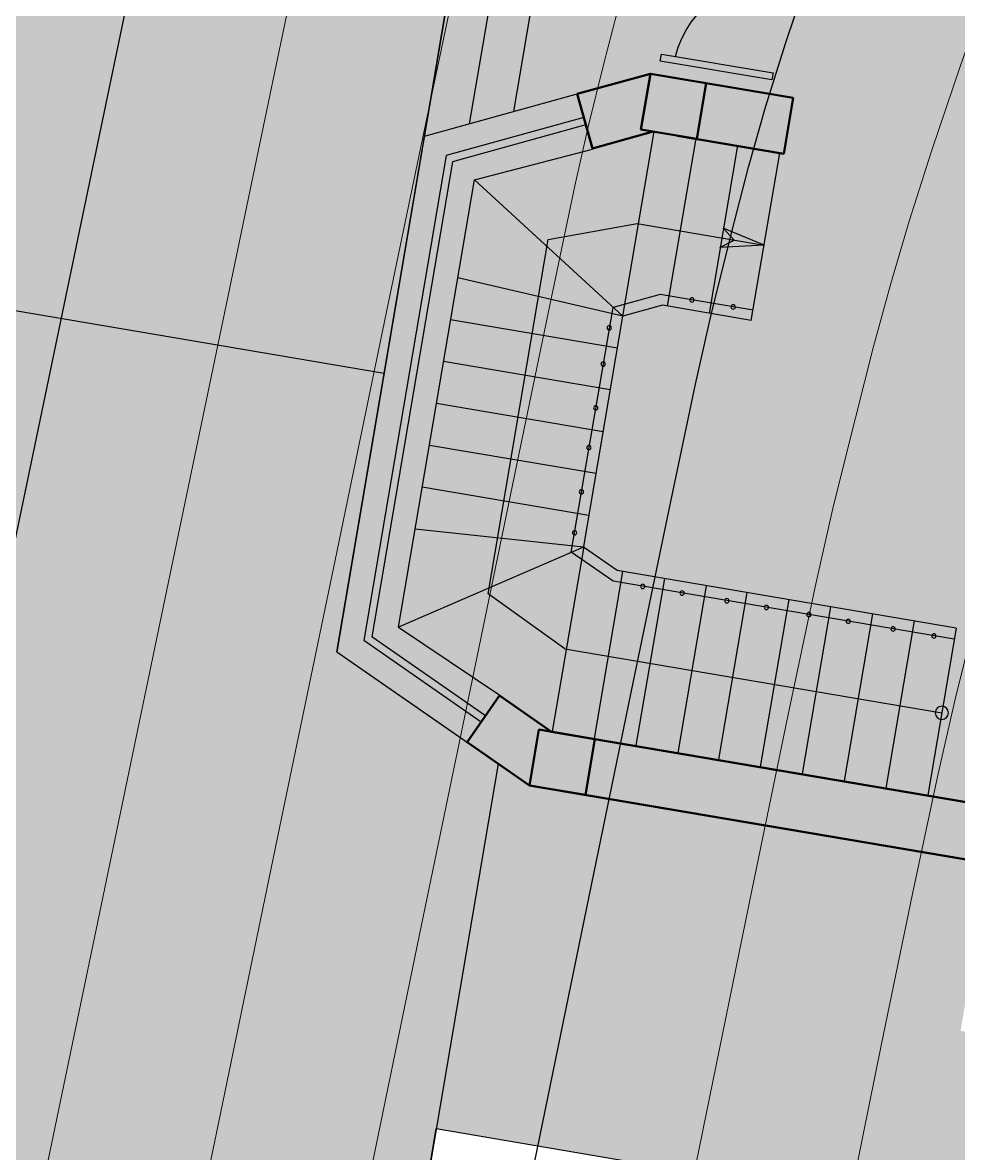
# Model space of a CAD drawing. Header units: millimetres. Extents: x 474337 to 1180020, y 4124662 to 4776603.
# Drawn here: x 761680 to 768290, y 4373816 to 4381805 of the extents above; entities that cross this region are included whole.
import ezdxf

# ---------------------------------------------------------------- set-up
doc = ezdxf.new("R2010")
doc.units = ezdxf.units.MM
doc.layers.add('(031) Горизонтали', color=42, linetype='Continuous')
doc.layers.add('(032) Горизонтали утолщенные', color=32, linetype='Continuous', lineweight=30)

# ---------------------------------------------------------------- blocks, each defined once
blk = doc.blocks.new('io87po8otjtrio')
h = blk.add_hatch(color=256)
h.dxf.hatch_style = 1
h.paths.add_polyline_path([(5660339.1, 905861.8), (5660672.9, 906082.2), (5660452.5, 906416), (5660118.7, 906195.6)])
h = blk.add_hatch(color=256)
h.dxf.hatch_style = 1
h.paths.add_polyline_path([(5656416.8, 903272.3), (5656750.6, 903492.7), (5656530.2, 903826.5), (5656196.4, 903606.1)])
at = {"color": 7}
for p, q in [((5665325.7, 909924.8), (5662404.8, 907996.4)), ((5662404.8, 907996.4), (5666144.3, 902337.2)), ((5659039.7, 907280.2), (5655956.7, 905244.9)), ((5659039.7, 907280.2), (5659995.4, 906695.6)), ((5656144.4, 905159.1), (5659044.9, 907073.9)), ((5659905, 906547.8), (5659044.9, 907073.9)), ((5656201.6, 905136.9), (5659042.8, 907012.6)), ((5659877.1, 906502.2), (5659042.8, 907012.6)), ((5659057, 906812.3), (5656380.2, 905045.1)), ((5659057, 906812.3), (5659783.9, 906349.9)), ((5659067.1, 905387.9), (5659057, 906812.3)), ((5659067.1, 905387.9), (5658469.7, 906424.6)), ((5658877.3, 905262.6), (5658219.3, 906259.3)), ((5659096, 906138.1), (5656977.5, 904739.5)), ((5659062.7, 905385), (5660168.5, 906115.3)), ((5659670.7, 905797.6), (5659096, 906138.1)), ((5658627, 905097.3), (5657969, 906094)), ((5658376.6, 904932.1), (5657718.6, 905928.7)), ((5659334.7, 905205.1), (5660333.8, 905864.9)), ((5659670.7, 905797.6), (5661158.6, 903544.6)), ((5658126.2, 904766.8), (5657468.2, 905763.4)), ((5657875.9, 904601.5), (5657217.9, 905598.2)), ((5659500, 904954.8), (5660499.1, 905614.6)), ((5659064, 905481.7), (5657601.2, 904513.9)), ((5659371.8, 905293.4), (5659064, 905481.7)), ((5657686, 904476.1), (5656967.5, 905432.9)), ((5659062.7, 905385), (5657686, 904476.1)), ((5659313.6, 905237.1), (5659067.1, 905387.9)), ((5659665.3, 904704.4), (5660664.5, 905364.3)), ((5655956.7, 905244.9), (5654034.9, 903976.1)), ((5655956.7, 905244.9), (5656118.8, 904136.3)), ((5660651.9, 903210), (5659313.6, 905237.1)), ((5660718.6, 903254.1), (5659371.8, 905293.4)), ((5656290.3, 904161.4), (5656144.4, 905159.1)), ((5656343.2, 904169.1), (5656201.6, 905136.9)), ((5659825.4, 904461.8), (5660824.7, 905121.7)), ((5656380.2, 905045.1), (5656519.8, 904195)), ((5657686, 904476.1), (5656380.2, 905045.1)), ((5656004.7, 904917), (5654200.2, 903725.7)), ((5659990.7, 904211.4), (5660990, 904871.4)), ((5656977.5, 904739.5), (5657127.9, 904118.9)), ((5656051.5, 904596.9), (5654361.6, 903481.2)), ((5660156, 903961.1), (5661155.3, 904621)), ((5657651.3, 904172.1), (5657601.3, 904514)), ((5657686, 904476.1), (5656580, 903746.2)), ((5657728.3, 904187.8), (5657686.2, 904476.2)), ((5660321.3, 903710.7), (5661320.6, 904370.7)), ((5658078.9, 903657.1), (5657728.3, 904187.8)), ((5657748.4, 904157.7), (5656745.2, 903495.8)), ((5657127.9, 904118.9), (5657628.7, 903360)), ((5658017.4, 903616.5), (5657651.3, 904172.1)), ((5660486.6, 903460.3), (5661486, 904120.3)), ((5657915.1, 903908.5), (5656910.5, 903245.4)), ((5660651.9, 903210), (5661651.3, 903870)), ((5656584.9, 903744.7), (5656915.4, 903243.9)), ((5658079.9, 903657.8), (5657078.1, 902996.6))]:
    blk.add_line(p, q, dxfattribs=at)
at = {"color": 7, "lineweight": 50}
for p, q in [((5659995.4, 906695.6), (5659786.7, 906354.4)), ((5660452.5, 906416), (5659995.4, 906695.6)), ((5660452.5, 906416), (5664309.3, 900574)), ((5660167.8, 906121.2), (5659786.7, 906354.4)), ((5660167.8, 906121.2), (5662873.5, 902022.9)), ((5656118.8, 904136.3), (5656514.6, 904194.2)), ((5656579.3, 903752.1), (5656514.6, 904194.2)), ((5656196.4, 903606.1), (5656118.8, 904136.3)), ((5656196.4, 903606.1), (5656760.5, 902751.6)), ((5656674.8, 903608.6), (5657094.9, 902971.1)), ((5657094.9, 902971.1), (5656760.5, 902751.6))]:
    blk.add_line(p, q, dxfattribs=at)
for points in [[(5660672.9, 906082.2), (5660339.1, 905861.8), (5660118.7, 906195.6), (5660452.5, 906416)], [(5656750.6, 903492.7), (5656416.8, 903272.3), (5656196.4, 903606.1), (5656530.2, 903826.5)]]:
    blk.add_lwpolyline(points, close=True, dxfattribs=at)
for points in [[(5657628.9, 903359.9), (5657518.6, 903653.8), (5657510.2, 903539.6)], [(5657628.9, 903359.9), (5657401.9, 903576.7), (5657510.2, 903539.6)]]:
    blk.add_lwpolyline(points)
blk.add_lwpolyline([(5656583.1, 902838.9), (5656142.3, 903506.5), (5656100.6, 903479), (5656541.3, 902811.4)], close=True)
at = {"color": 7}
for centre, radius in [((5658947.8, 905404.8), 15.3), ((5658703, 905243.4), 15.3), ((5658438.3, 905068.7), 15.3), ((5659488.9, 905117.3), 15.3), ((5658201.4, 904912.3), 15.3), ((5659644.2, 904882.2), 15.3), ((5657938.6, 904738.8), 15.3), ((5657722.1, 904595.8), 15.3), ((5659821.1, 904614.3), 15.3), ((5659977.3, 904377.6), 15.3), ((5660145.1, 904123.7), 15.3), ((5657776.8, 903982.5), 15.3), ((5660300.4, 903888.6), 15.3), ((5657939.6, 903735.8), 15.3), ((5660477.2, 903620.7), 15.3), ((5661158.6, 903544.6), 46.3), ((5660638.6, 903376.3), 15.3)]:
    blk.add_circle(centre, radius, dxfattribs=at)
blk.add_arc((5656583.1, 902838.9), 700, 127.52862, 213.43258)

msp = doc.modelspace()

# ---------------------------------------------------------------- hatches: boundary and pattern name
at = {"lineweight": 30}
h = msp.add_hatch(color=74, dxfattribs=at)
h.dxf.hatch_style = 1
edge = h.paths.add_edge_path()
edge.add_line((791142.9, 4380058.1), (787512.8, 4392917.3))
edge.add_arc((793330.3, 4412799.4), 20715.6, 214.9498, 253.69069, ccw=False)
edge.add_line((776350.6, 4400932.2), (756616.8, 4395361.6))
edge.add_arc((757550.9, 4392510.8), 3000, 108.14176, 155.59122)
edge.add_line((754819.1, 4393750.5), (752012.5, 4385460.7))
edge.add_line((752012.5, 4385460.7), (763424.4, 4383523.3))
edge.add_line((763424.4, 4383523.3), (762063.6, 4384467.2))
edge.add_line((762063.6, 4384467.2), (762681.9, 4388109.4))
edge.add_line((762681.9, 4388109.4), (764278.1, 4388551.3))
edge.add_line((764278.1, 4388551.3), (780446.7, 4385806.3))
edge.add_line((780446.7, 4385806.3), (779325.3, 4379200.9))
edge.add_line((779325.3, 4379200.9), (781297.1, 4378866.1))
edge.add_line((781297.1, 4378866.1), (780184, 4372309.9))
edge.add_line((780184, 4372309.9), (779949.7, 4370929.8))
edge.add_line((779949.7, 4370929.8), (779372.2, 4367528.4))
edge.add_line((779372.2, 4367528.4), (775034.2, 4368264.8))
edge.add_line((775034.2, 4368264.8), (775101.2, 4368659.2))
edge.add_line((775101.2, 4368659.2), (764016.5, 4370541))
edge.add_line((764016.5, 4370541), (765039.8, 4376568.8))
edge.add_line((765039.8, 4376568.8), (763899.8, 4377359.6))
edge.add_line((763899.8, 4377359.6), (764234.1, 4379328.6))
edge.add_line((764234.1, 4379328.6), (750713.5, 4381624))
edge.add_line((750713.5, 4381624), (743444.4, 4360153.5))
edge.add_line((743444.4, 4360153.5), (759008.3, 4357511.2))
edge.add_line((759008.3, 4357511.2), (757647.5, 4358455.1))
edge.add_line((757647.5, 4358455.1), (758265.8, 4362097.3))
edge.add_line((758265.8, 4362097.3), (759861.9, 4362539.2))
edge.add_line((759861.9, 4362539.2), (776030.6, 4359794.2))
edge.add_line((776030.6, 4359794.2), (774909.1, 4353188.7))
edge.add_line((774909.1, 4353188.7), (776880.9, 4352854))
edge.add_line((776880.9, 4352854), (775767.9, 4346297.8))
edge.add_line((775767.9, 4346297.8), (775533.5, 4344917.6))
edge.add_line((775533.5, 4344917.6), (774956.1, 4341516.2))
edge.add_line((774956.1, 4341516.2), (770618.1, 4342252.7))
edge.add_line((770618.1, 4342252.7), (770685, 4342647.1))
edge.add_line((770685, 4342647.1), (759600.3, 4344528.9))
edge.add_line((759600.3, 4344528.9), (760623.7, 4350556.7))
edge.add_line((760623.7, 4350556.7), (759483.6, 4351347.5))
edge.add_line((759483.6, 4351347.5), (759817.9, 4353316.5))
edge.add_line((759817.9, 4353316.5), (742145.4, 4356316.8))
edge.add_line((742145.4, 4356316.8), (737248, 4341851.5))
edge.add_line((737248, 4341851.5), (709857.8, 4296443.4))
edge.add_arc((712517.8, 4295056.1), 3000, 152.45547, 276.69976)
edge.add_line((712867.8, 4292076.6), (732178, 4296180.4))
edge.add_line((732178, 4296180.4), (731830.5, 4300019.7))
edge.add_line((731830.5, 4300019.7), (736178.4, 4300410.4))
edge.add_line((736178.4, 4300410.4), (734727.5, 4319832))
edge.add_line((734727.5, 4319832), (741078.8, 4320306.5))
edge.add_line((741078.8, 4320306.5), (742014.1, 4321880.5))
edge.add_line((742014.1, 4321880.5), (745566.2, 4322145.9))
edge.add_line((745566.2, 4322145.9), (746725, 4320728.3))
edge.add_line((746725, 4320728.3), (753076.4, 4321202.8))
edge.add_line((753076.4, 4321202.8), (753169.1, 4319961))
edge.add_line((753169.1, 4319961), (756160.7, 4320183.9))
edge.add_line((756160.7, 4320183.9), (757215.2, 4306069.1))
edge.add_line((757215.2, 4306069.1), (752229.2, 4305696.6))
edge.add_line((752229.2, 4305696.6), (752527.2, 4301707.7))
edge.add_line((752527.2, 4301707.7), (748139.4, 4301379.9))
edge.add_line((748139.4, 4301379.9), (748184.1, 4300781.6))
edge.add_line((748184.1, 4300781.6), (744856.9, 4300533))
edge.add_line((744856.9, 4300533), (745208.4, 4292081.7))
edge.add_line((745208.4, 4292081.7), (746926, 4269947.4))
edge.add_line((746926, 4269947.4), (751349, 4269079.4))
edge.add_line((751349, 4269079.4), (753119, 4271029.4))
edge.add_line((753119, 4271029.4), (753932.3, 4274133.5))
edge.add_line((753932.3, 4274133.5), (753819.8, 4274189.1))
edge.add_line((753819.8, 4274189.1), (755767.3, 4280410.1))
edge.add_line((755767.3, 4280410.1), (762025.6, 4293875.5))
edge.add_line((762025.6, 4293875.5), (762927.3, 4294985.6))
edge.add_line((762927.3, 4294985.6), (763792, 4295461.7))
edge.add_line((763792, 4295461.7), (764488, 4295428.7))
edge.add_line((764488, 4295428.7), (767708, 4293450.4))
edge.add_line((767708, 4293450.4), (770598, 4290687.4))
edge.add_line((770598, 4290687.4), (770844.8, 4289929.1))
edge.add_line((770844.8, 4289929.1), (772276.8, 4289102.1))
edge.add_line((772276.8, 4289102.1), (772510.9, 4291780.4))
edge.add_line((772510.9, 4291780.4), (779230.1, 4317707.6))
edge.add_line((779230.1, 4317707.6), (783939.9, 4335881.1))
edge.add_line((783939.9, 4335881.1), (788793.1, 4347430.6))
edge.add_arc((796894.4, 4343510.1), 9000, 91.46674, 154.17633, ccw=False)
edge.add_line((796664, 4352507.2), (798917.8, 4352515.4))
edge.add_line((798917.8, 4352515.4), (791142.9, 4380058.1))
h = msp.add_hatch(color=21, dxfattribs=at)
h.dxf.hatch_style = 1
h.paths.add_polyline_path([(780446.7, 4385806.4), (779325.3, 4379200.9), (781297.1, 4378866.1), (780184, 4372309.9), (776832, 4372879), (776748.3, 4372386.1), (774776.5, 4372720.8), (775119.6, 4374741.9), (765260.6, 4376415.7), (763899.8, 4377359.7), (764903.6, 4383272.2), (763424.4, 4383523.3), (762063.6, 4384467.3), (762681.9, 4388109.4), (764278.1, 4388551.4)])
at = {"lineweight": 30, "true_color": 0xababab}
h = msp.add_hatch(color=253, dxfattribs=at)
h.dxf.hatch_style = 1
h.paths.add_polyline_path([(764234.1, 4379328.6), (764903.6, 4383272.2), (752012.5, 4385460.7), (750713.5, 4381624)])
h = msp.add_hatch(color=253, dxfattribs=at)
h.dxf.hatch_style = 1
h.paths.add_polyline_path([(780184, 4372309.9), (776832, 4372879), (776748.3, 4372386), (774776.5, 4372720.8), (775119.6, 4374741.9), (773830, 4374960.8), (772741.8, 4373928.1), (768305.3, 4374681.3), (768506.2, 4375864.7), (765260.6, 4376415.7), (765039.8, 4376568.8), (764602.3, 4373991.7), (771289.3, 4372853.7, -0.834301), (771458.2, 4370893.3, -0.090132), (770850.3, 4369380.8), (775101.2, 4368659.2), (775611.7, 4371666.2), (777287.7, 4371381.7), (777253.5, 4371180.5), (778732.4, 4370929.4), (778766.6, 4371131), (779949.7, 4370929.8)])

# ---------------------------------------------------------------- linework, layer by layer
at = {"layer": '(031) Горизонтали', "color": 42, "linetype": 'Continuous', "lineweight": 0}
for points, elevation in [([(761229.4, 4370745.7), (761728.3, 4373135), (762211.5, 4375453.3), (762663.9, 4377626.9), (763070.6, 4379582), (763416.5, 4381244.9), (763686.7, 4382542.1), (763866.1, 4383399.7), (763939.7, 4383744.2), (764004.1, 4383999.4), (764061, 4384200.6), (764143.3, 4384450.3), (764270.6, 4384778), (764570.3, 4385532.5), (765005.8, 4386622.9), (765540.3, 4387958.3), (766137.4, 4389447.8), (766760.2, 4391000.5), (767372.2, 4392525.6), (767936.8, 4393932.3)], 1471990.5), ([(762406.2, 4365359.8), (762818.6, 4367322.8), (763245.1, 4369368), (763673.1, 4371431.8), (764090.5, 4373450.7), (764484.6, 4375361.4), (764843.2, 4377100.3), (765153.9, 4378603.9), (765404.1, 4379808.9), (765581.6, 4380651.6), (765674, 4381068.7), (765785.5, 4381515.2), (765877.3, 4381869.4), (765968.2, 4382190.9), (766077.4, 4382539.8), (766223.8, 4382975.7), (766405.5, 4383465.6), (766768.2, 4384412.8), (767272.5, 4385714.5), (767878.9, 4387268.1), (768547.9, 4388970.8), (769239.9, 4390720), (769915.5, 4392412.8), (770535.2, 4393946.6)], 1470990.5), ([(761616.8, 4367091.7), (762094, 4369372.4), (762576.5, 4371688.2), (763048.9, 4373962), (763495.7, 4376116.6), (763901.6, 4378075.1), (764251, 4379760.4), (764528.7, 4381095.4), (764719.1, 4382003.1), (764806.9, 4382406.4), (764899.8, 4382777.4), (764976.5, 4383065.4), (765062.6, 4383350.6), (765183.6, 4383713), (765335.8, 4384113.7), (765670.4, 4384969.2), (766150.6, 4386187.3), (766740, 4387675.6), (767401.9, 4389342), (768100, 4391094.1), (768797.5, 4392839.8)], 1471490.5), ([(765934.3, 4365720.8), (766259.4, 4367271.6), (766584.5, 4368849.9), (766902.6, 4370412.7), (767206.8, 4371917), (767490.1, 4373319.8), (767745.6, 4374578.1), (767966.2, 4375648.8), (768145.2, 4376489), (768275.4, 4377055.5), (768459.8, 4377794.7), (768613.2, 4378395.7), (768756.9, 4378925.8), (768912.5, 4379452.3), (769101.2, 4380042.5), (769344.6, 4380763.9), (769569.1, 4381411.6), (769895.1, 4382338)], 1469490.5), ([(764695.5, 4365302.1), (765069, 4367079), (765450.4, 4368919.9), (765828.7, 4370762.9), (766192.6, 4372546), (766531.1, 4374207.2), (766833.1, 4375684.5), (767087.4, 4376915.9), (767282.8, 4377839.5), (767408.3, 4378393.2), (767562.8, 4379012.8), (767691.4, 4379516.4), (767811.8, 4379960.7), (767942.2, 4380401.9), (768100.4, 4380896.6), (768304.4, 4381501.2), (768497.9, 4382048.7)], 1469990.5)]:
    msp.add_lwpolyline(points, dxfattribs=dict(at, elevation=elevation))
at = {"layer": '(032) Горизонтали утолщенные', "color": 32, "linetype": 'Continuous', "lineweight": 30}
for points, elevation in [([(763745.2, 4366251.2), (764146, 4368169.8), (764552.3, 4370132), (764952.2, 4372073.9), (765333.6, 4373931.9), (765684.5, 4375642.1), (765992.7, 4377140.9), (766246.3, 4378364.5), (766433.1, 4379249.1), (766541.1, 4379731), (766687.8, 4380318.1), (766808.4, 4380783.7), (766927.9, 4381206.6), (767071.5, 4381665.2), (767264.1, 4382238.5), (767451.7, 4382757.2), (767788.6, 4383659.2), (768243.1, 4384858.8), (768783.7, 4386270.5), (769378.9, 4387808.4), (769997, 4389386.9), (770606.6, 4390920.5), (771176.1, 4392323.3), (771673.9, 4393509.8)], 1470490.5), ([(761194.8, 4376077.9), (761695, 4378472.8), (762143.7, 4380623.1), (762523.2, 4382444.1), (762816.2, 4383850.9), (763005.2, 4384758.4), (763072.6, 4385081.9), (763087.3, 4385134.9), (763103.1, 4385187.6), (763149.7, 4385304.3), (763268.1, 4385599.2), (763435.6, 4386016.5), (763629.4, 4386500.6), (763826.8, 4386995.8), (764005.7, 4387435), (764327.2, 4388216), (764755.7, 4389257.1), (765255.6, 4390476.8), (765791.4, 4391793.4), (766327.5, 4393125.4)], 1472490.5)]:
    msp.add_lwpolyline(points, dxfattribs=dict(at, elevation=elevation))
at = {"lineweight": 30}
msp.add_line((750713.5, 4381624, 1503990.5), (764234.1, 4379328.6, 1503990.5), dxfattribs=at)
at = {"lineweight": 30, "elevation": 1503990.5}
msp.add_lwpolyline([(764278.1, 4388551.4), (762681.9, 4388109.4), (762063.6, 4384467.3), (763424.4, 4383523.3), (764903.6, 4383272.2), (763899.8, 4377359.7), (765260.6, 4376415.7), (775119.6, 4374741.9), (774776.5, 4372720.8), (776748.3, 4372386.1), (776832, 4372879), (780184, 4372309.9), (781297.1, 4378866.1), (779325.3, 4379200.9), (780446.7, 4385806.4)], close=True, dxfattribs=at)
msp.add_lwpolyline([(765039.8, 4376568.9), (764016.5, 4370541.1), (775101.2, 4368659.2)], dxfattribs=at)

# ---------------------------------------------------------------- block references
at = {"lineweight": 50, "xscale": -1, "rotation": 113.7971849768921}
msp.add_blockref('io87po8otjtrio', (-689381.9, 9921352.8, 1503990.5), dxfattribs=at)

doc.saveas('drawing.dxf')
